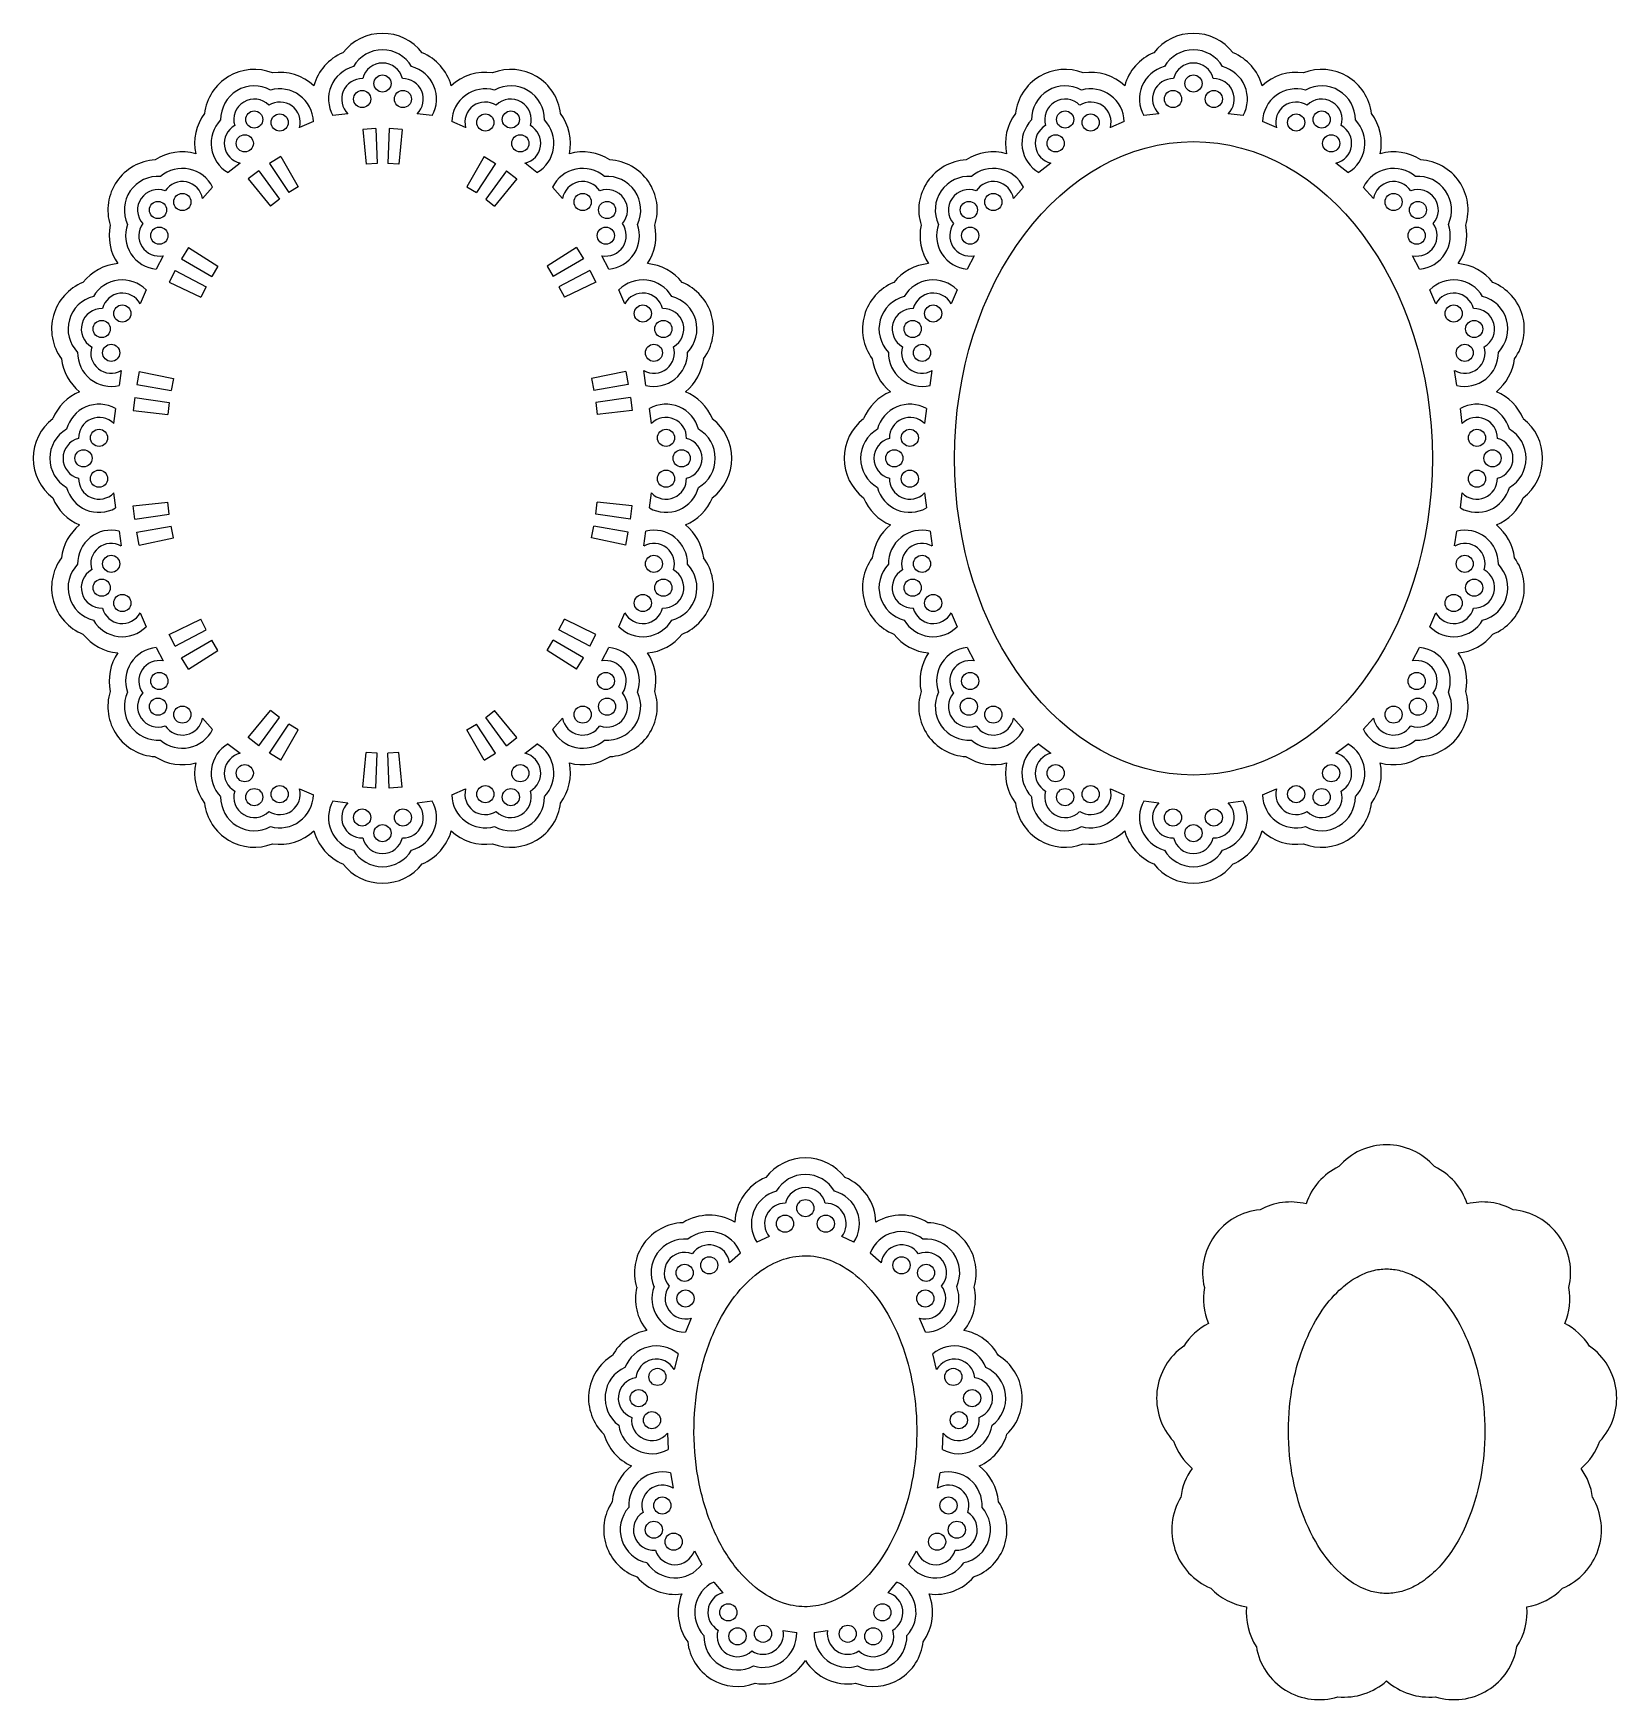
# Model space of a CAD drawing. Extents: x -349 to 137, y -391 to -136.
# Drawn here: x -349 to -108.9, y -391.1 to -138.5 of the extents above; entities that cross this region are included whole.
import ezdxf

# ---------------------------------------------------------------- set-up
doc = ezdxf.new("R2010")
doc.units = 0
doc.layers.get('0').update_dxf_attribs({"linetype": 'CONTINUOUS'})

msp = doc.modelspace()

# ---------------------------------------------------------------- linework, layer by layer
for p, q in [((-301.26, -150.64), (-303.54, -150.93)), ((-288.48, -150.93), (-290.76, -150.64)), ((-178.31, -150.64), (-180.59, -150.93)), ((-165.52, -150.93), (-167.8, -150.64)), ((-306.5, -151.84), (-308.6, -152.76)), ((-297.01, -152.89), (-299.01, -153.03)), ((-299.01, -153.03), (-298.47, -158.3)), ((-297.01, -152.89), (-296.83, -158.19)), ((-295.01, -152.89), (-295.19, -158.19)), ((-293.01, -153.03), (-295.01, -152.89)), ((-293.01, -153.03), (-293.55, -158.3)), ((-283.42, -152.76), (-285.52, -151.84)), ((-183.54, -151.84), (-185.65, -152.76)), ((-160.46, -152.76), (-162.57, -151.84)), ((-317.61, -158.16), (-319.42, -159.57)), ((-311.43, -157.11), (-313.14, -158.17)), ((-313.14, -158.17), (-310.24, -162.6)), ((-311.43, -157.11), (-308.79, -161.71)), ((-296.83, -158.19), (-298.47, -158.3)), ((-293.55, -158.3), (-295.19, -158.19)), ((-280.58, -157.11), (-283.23, -161.71)), ((-278.87, -158.17), (-281.77, -162.6)), ((-280.58, -157.11), (-278.87, -158.17)), ((-272.59, -159.57), (-274.4, -158.16)), ((-194.66, -158.16), (-196.47, -159.57)), ((-149.64, -159.57), (-151.45, -158.16)), ((-314.79, -159.31), (-316.37, -160.54)), ((-316.37, -160.54), (-313.01, -164.64)), ((-314.79, -159.31), (-311.65, -163.58)), ((-277.23, -159.31), (-280.37, -163.58)), ((-275.64, -160.54), (-279.01, -164.64)), ((-277.23, -159.31), (-275.64, -160.54)), ((-321.77, -161.8), (-323.3, -163.51)), ((-311.65, -163.58), (-313.01, -164.64)), ((-308.79, -161.71), (-310.24, -162.6)), ((-283.23, -161.71), (-281.77, -162.6)), ((-280.37, -163.58), (-279.01, -164.64)), ((-268.71, -163.51), (-270.24, -161.8)), ((-198.82, -161.8), (-200.35, -163.51)), ((-145.76, -163.51), (-147.29, -161.8)), ((-325.44, -170.93), (-326.47, -172.65)), ((-325.44, -170.93), (-320.96, -173.77)), ((-266.58, -170.93), (-271.05, -173.77)), ((-266.58, -170.93), (-265.54, -172.65)), ((-329.26, -172.17), (-330.31, -174.21)), ((-326.47, -172.65), (-321.89, -175.3)), ((-320.96, -173.77), (-321.89, -175.3)), ((-271.05, -173.77), (-270.13, -175.3)), ((-265.54, -172.65), (-270.13, -175.3)), ((-261.7, -174.21), (-262.76, -172.17)), ((-206.3, -172.17), (-207.36, -174.21)), ((-138.75, -174.21), (-139.81, -172.17)), ((-327.44, -174.39), (-328.35, -176.18)), ((-328.35, -176.18), (-323.57, -178.48)), ((-327.44, -174.39), (-322.76, -176.87)), ((-264.57, -174.39), (-269.26, -176.87)), ((-263.67, -176.18), (-268.44, -178.48)), ((-264.57, -174.39), (-263.67, -176.18)), ((-331.85, -177.35), (-332.75, -179.47)), ((-322.76, -176.87), (-323.57, -178.48)), ((-269.26, -176.87), (-268.44, -178.48)), ((-259.27, -179.47), (-260.16, -177.35)), ((-208.9, -177.35), (-209.79, -179.47)), ((-136.32, -179.47), (-137.21, -177.35)), ((-335.63, -189.59), (-335.95, -191.85)), ((-332.9, -189.74), (-333.27, -191.7)), ((-333.27, -191.7), (-328.05, -192.61)), ((-332.9, -189.74), (-327.71, -190.81)), ((-327.71, -190.81), (-328.05, -192.61)), ((-259.12, -189.74), (-264.31, -190.81)), ((-264.31, -190.81), (-263.96, -192.61)), ((-258.74, -191.7), (-263.96, -192.61)), ((-259.12, -189.74), (-258.74, -191.7)), ((-256.07, -191.85), (-256.39, -189.59)), ((-212.99, -191.85), (-212.67, -189.59)), ((-133.12, -191.85), (-133.44, -189.59)), ((-333.59, -193.68), (-333.84, -195.66)), ((-333.59, -193.68), (-328.34, -194.43)), ((-328.34, -194.43), (-328.57, -196.25)), ((-258.43, -193.68), (-263.67, -194.43)), ((-263.67, -194.43), (-263.44, -196.25)), ((-258.43, -193.68), (-258.18, -195.66)), ((-336.49, -195.35), (-336.78, -197.63)), ((-333.84, -195.66), (-328.57, -196.25)), ((-258.18, -195.66), (-263.44, -196.25)), ((-255.24, -197.63), (-255.53, -195.35)), ((-213.54, -195.35), (-213.82, -197.63)), ((-132.29, -197.63), (-132.57, -195.35)), ((-336.78, -208.14), (-336.49, -210.42)), ((-333.84, -210.11), (-328.57, -209.53)), ((-328.34, -211.35), (-328.57, -209.53)), ((-263.67, -211.35), (-263.44, -209.53)), ((-258.18, -210.11), (-263.44, -209.53)), ((-255.53, -210.42), (-255.24, -208.14)), ((-213.82, -208.14), (-213.54, -210.42)), ((-132.57, -210.42), (-132.29, -208.14)), ((-333.59, -212.1), (-333.84, -210.11)), ((-333.59, -212.1), (-328.34, -211.35)), ((-258.43, -212.1), (-263.67, -211.35)), ((-258.43, -212.1), (-258.18, -210.11)), ((-335.95, -213.92), (-335.63, -216.18)), ((-333.27, -214.07), (-328.05, -213.16)), ((-332.9, -216.04), (-333.27, -214.07)), ((-327.71, -214.96), (-328.05, -213.16)), ((-264.31, -214.96), (-263.96, -213.16)), ((-258.74, -214.07), (-263.96, -213.16)), ((-259.12, -216.04), (-258.74, -214.07)), ((-256.39, -216.18), (-256.07, -213.92)), ((-212.99, -213.92), (-212.67, -216.18)), ((-133.44, -216.18), (-133.12, -213.92)), ((-332.9, -216.04), (-327.71, -214.96)), ((-259.12, -216.04), (-264.31, -214.96)), ((-332.75, -226.3), (-331.85, -228.42)), ((-328.35, -229.59), (-323.57, -227.29)), ((-322.76, -228.9), (-323.57, -227.29)), ((-269.26, -228.9), (-268.44, -227.29)), ((-263.67, -229.59), (-268.44, -227.29)), ((-260.16, -228.42), (-259.27, -226.3)), ((-209.79, -226.3), (-208.9, -228.42)), ((-137.21, -228.42), (-136.32, -226.3)), ((-327.44, -231.38), (-328.35, -229.59)), ((-327.44, -231.38), (-322.76, -228.9)), ((-264.57, -231.38), (-269.26, -228.9)), ((-264.57, -231.38), (-263.67, -229.59)), ((-330.31, -231.57), (-329.26, -233.61)), ((-326.47, -233.13), (-321.89, -230.47)), ((-325.44, -234.84), (-320.96, -232)), ((-320.96, -232), (-321.89, -230.47)), ((-271.05, -232), (-270.13, -230.47)), ((-266.58, -234.84), (-271.05, -232)), ((-265.54, -233.13), (-270.13, -230.47)), ((-262.76, -233.61), (-261.7, -231.57)), ((-207.36, -231.57), (-206.3, -233.61)), ((-139.81, -233.61), (-138.75, -231.57)), ((-325.44, -234.84), (-326.47, -233.13)), ((-266.58, -234.84), (-265.54, -233.13)), ((-323.3, -242.26), (-321.77, -243.98)), ((-316.37, -245.23), (-313.01, -241.14)), ((-314.79, -246.46), (-311.65, -242.19)), ((-311.65, -242.19), (-313.01, -241.14)), ((-280.37, -242.19), (-279.01, -241.14)), ((-277.23, -246.46), (-280.37, -242.19)), ((-275.64, -245.23), (-279.01, -241.14)), ((-270.24, -243.98), (-268.71, -242.26)), ((-200.35, -242.26), (-198.82, -243.98)), ((-147.29, -243.98), (-145.76, -242.26)), ((-313.14, -247.61), (-310.24, -243.17)), ((-311.43, -248.66), (-308.79, -244.07)), ((-308.79, -244.07), (-310.24, -243.17)), ((-283.23, -244.07), (-281.77, -243.17)), ((-280.58, -248.66), (-283.23, -244.07)), ((-278.87, -247.61), (-281.77, -243.17)), ((-319.42, -246.2), (-317.61, -247.61)), ((-314.79, -246.46), (-316.37, -245.23)), ((-299.01, -252.74), (-298.47, -247.47)), ((-296.83, -247.58), (-298.47, -247.47)), ((-293.55, -247.47), (-295.19, -247.58)), ((-293.01, -252.74), (-293.55, -247.47)), ((-277.23, -246.46), (-275.64, -245.23)), ((-274.4, -247.61), (-272.59, -246.2)), ((-196.47, -246.2), (-194.66, -247.61)), ((-151.45, -247.61), (-149.64, -246.2)), ((-311.43, -248.66), (-313.14, -247.61)), ((-297.01, -252.88), (-296.83, -247.58)), ((-295.01, -252.88), (-295.19, -247.58)), ((-280.58, -248.66), (-278.87, -247.61)), ((-308.6, -253.01), (-306.5, -253.93)), ((-303.54, -254.84), (-301.26, -255.13)), ((-297.01, -252.88), (-299.01, -252.74)), ((-293.01, -252.74), (-295.01, -252.88)), ((-290.76, -255.13), (-288.48, -254.84)), ((-285.52, -253.93), (-283.42, -253.01)), ((-185.65, -253.01), (-183.54, -253.93)), ((-180.59, -254.84), (-178.31, -255.13)), ((-167.8, -255.13), (-165.52, -254.84)), ((-162.57, -253.93), (-160.46, -253.01)), ((-237.4, -320.86), (-239.24, -321.73)), ((-224.55, -321.73), (-226.39, -320.86)), ((-241.72, -323.38), (-243.4, -324.84)), ((-220.38, -324.84), (-222.06, -323.38)), ((-249.2, -333.23), (-250.09, -335.36)), ((-213.69, -335.36), (-214.59, -333.23)), ((-251.19, -338.67), (-251.79, -341.04)), ((-212, -341.04), (-212.59, -338.67)), ((-252.78, -350.7), (-252.7, -353.17)), ((-211.09, -353.17), (-211, -350.7)), ((-252.33, -356.7), (-251.93, -359.03)), ((-211.85, -359.03), (-211.45, -356.7)), ((-248.72, -368.52), (-247.58, -370.59)), ((-216.2, -370.59), (-215.06, -368.52)), ((-245.78, -373.25), (-244.42, -374.87)), ((-219.36, -374.87), (-218.01, -373.25)), ((-235.25, -380.59), (-233.21, -380.92)), ((-230.57, -380.92), (-228.53, -380.59))]:
    msp.add_line(p, q)
for centre in [(-296.01, -146.06), (-173.05, -146.06), (-299.1, -148.42), (-292.92, -148.42), (-176.15, -148.42), (-169.96, -148.42), (-315.46, -151.53), (-311.6, -151.97), (-280.42, -151.97), (-276.55, -151.53), (-192.51, -151.53), (-188.64, -151.97), (-157.47, -151.97), (-153.6, -151.53), (-316.9, -155.14), (-275.12, -155.14), (-193.95, -155.14), (-152.16, -155.14), (-330.06, -165.24), (-326.36, -164.03), (-265.66, -164.03), (-261.96, -165.24), (-207.1, -165.24), (-203.4, -164.03), (-142.7, -164.03), (-139.01, -165.24), (-329.86, -169.13), (-262.15, -169.13), (-206.91, -169.13), (-139.2, -169.13), (-335.47, -180.94), (-256.54, -180.94), (-212.52, -180.94), (-133.59, -180.94), (-338.59, -183.28), (-253.43, -183.28), (-215.63, -183.28), (-130.48, -183.28), (-337.15, -186.89), (-254.86, -186.89), (-214.2, -186.89), (-131.91, -186.89), (-339, -199.79), (-253.02, -199.79), (-216.05, -199.79), (-130.06, -199.79), (-341.36, -202.89), (-250.66, -202.89), (-218.41, -202.89), (-127.7, -202.89), (-339, -205.98), (-253.02, -205.98), (-216.05, -205.98), (-130.06, -205.98), (-337.15, -218.88), (-254.86, -218.88), (-214.2, -218.88), (-131.91, -218.88), (-338.59, -222.5), (-253.43, -222.5), (-215.63, -222.5), (-130.48, -222.5), (-335.47, -224.83), (-256.54, -224.83), (-212.52, -224.83), (-133.59, -224.83), (-329.86, -236.65), (-262.15, -236.65), (-206.91, -236.65), (-139.2, -236.65), (-330.06, -240.53), (-261.96, -240.53), (-207.1, -240.53), (-139.01, -240.53), (-326.36, -241.74), (-265.66, -241.74), (-203.4, -241.74), (-142.7, -241.74), (-316.9, -250.63), (-275.12, -250.63), (-193.95, -250.63), (-152.16, -250.63), (-311.6, -253.81), (-280.42, -253.81), (-188.64, -253.81), (-157.47, -253.81), (-315.46, -254.25), (-276.55, -254.25), (-192.51, -254.25), (-153.6, -254.25), (-299.1, -257.35), (-292.92, -257.35), (-176.15, -257.35), (-169.96, -257.35), (-296.01, -259.71), (-173.05, -259.71), (-231.89, -316.56), (-234.98, -318.92), (-228.8, -318.92), (-250.2, -326.37), (-246.47, -325.23), (-217.31, -325.23), (-213.59, -326.37), (-250.07, -330.26), (-213.71, -330.26), (-254.33, -342.15), (-209.46, -342.15), (-257.17, -345.37), (-206.61, -345.37), (-255.16, -348.7), (-208.63, -348.7), (-253.59, -361.65), (-210.19, -361.65), (-254.87, -365.32), (-251.87, -367.13), (-211.92, -367.13), (-208.92, -365.32), (-243.58, -377.85), (-220.21, -377.85), (-242.18, -381.48), (-238.31, -381.09), (-225.47, -381.09), (-221.6, -381.48)]:
    msp.add_circle(centre, 1.3)
for centre, radius, start, end in [((-296.01, -146.06), 7.6, 37.7813, 142.2187), ((-173.05, -146.06), 7.6, 37.7813, 142.2187), ((-299.1, -148.42), 7.6, 112.5536, 164.5415), ((-296.01, -146.06), 5.1, 30.1883, 149.8117), ((-292.92, -148.42), 7.6, 15.4585, 67.4464), ((-176.15, -148.42), 7.6, 112.5536, 164.5415), ((-173.05, -146.06), 5.1, 30.1883, 149.8117), ((-169.96, -148.42), 7.6, 15.4585, 67.4464), ((-315.46, -151.53), 7.6, 68.6847, 173.1221), ((-299.1, -148.42), 5.1, 104.9605, 209.4638), ((-296.01, -146.06), 3.1, 13.7405, 166.2595), ((-292.92, -148.42), 5.1, 330.5362, 75.0395), ((-276.55, -151.53), 7.6, 6.8779, 111.3153), ((-192.51, -151.53), 7.6, 68.6847, 173.1221), ((-176.15, -148.42), 5.1, 104.9605, 209.4638), ((-173.05, -146.06), 3.1, 13.7405, 166.2595), ((-169.96, -148.42), 5.1, 330.5362, 75.0395), ((-153.6, -151.53), 7.6, 6.8779, 111.3153), ((-315.46, -151.53), 5.1, 61.0917, 180.7151), ((-311.6, -151.97), 7.6, 47.1273, 98.3498), ((-299.1, -148.42), 3.1, 88.5127, 225.8282), ((-292.92, -148.42), 3.1, 314.1718, 91.4873), ((-280.42, -151.97), 7.6, 81.6502, 132.8727), ((-276.55, -151.53), 5.1, 359.2849, 118.9083), ((-192.51, -151.53), 5.1, 61.0917, 180.7151), ((-188.64, -151.97), 7.6, 47.1273, 98.3498), ((-176.15, -148.42), 3.1, 88.5127, 225.8282), ((-169.96, -148.42), 3.1, 314.1718, 91.4873), ((-157.47, -151.97), 7.6, 81.6502, 132.8727), ((-153.6, -151.53), 5.1, 359.2849, 118.9083), ((-315.46, -151.53), 3.1, 44.6439, 197.1629), ((-311.6, -151.97), 3.1, 345.0751, 122.3906), ((-311.6, -151.97), 5.1, 1.4396, 105.9428), ((-280.42, -151.97), 5.1, 74.0572, 178.5604), ((-280.42, -151.97), 3.1, 57.6094, 194.9249), ((-276.55, -151.53), 3.1, 342.8371, 135.3561), ((-192.51, -151.53), 3.1, 44.6439, 197.1629), ((-188.64, -151.97), 3.1, 345.0751, 122.3906), ((-188.64, -151.97), 5.1, 1.4396, 105.9428), ((-157.47, -151.97), 5.1, 74.0572, 178.5604), ((-157.47, -151.97), 3.1, 57.6094, 194.9249), ((-153.6, -151.53), 3.1, 342.8371, 135.3561), ((-316.9, -155.14), 7.6, 143.4569, 191.8738), ((-275.12, -155.14), 7.6, 348.1262, 36.5431), ((-193.95, -155.14), 7.6, 143.4569, 191.8738), ((-152.16, -155.14), 7.6, 348.1262, 36.5431), ((-316.9, -155.14), 5.1, 135.8639, 240.3672), ((-316.9, -155.14), 3.1, 119.4161, 256.7316), ((-275.12, -155.14), 3.1, 283.2684, 60.5839), ((-275.12, -155.14), 5.1, 299.6328, 44.1361), ((-193.95, -155.14), 5.1, 135.8639, 240.3672), ((-193.95, -155.14), 3.1, 119.4161, 256.7316), ((-152.16, -155.14), 3.1, 283.2684, 60.5839), ((-152.16, -155.14), 5.1, 299.6328, 44.1361), ((-326.36, -164.03), 7.6, 74.5917, 122.9146), ((-265.66, -164.03), 7.6, 57.0854, 105.4083), ((-203.4, -164.03), 7.6, 74.5917, 122.9146), ((-142.7, -164.03), 7.6, 57.0854, 105.4083), ((-330.06, -165.24), 7.6, 93.2495, 197.6869), ((-326.36, -164.03), 5.1, 26.0044, 130.5076), ((-265.66, -164.03), 5.1, 49.4924, 153.9956), ((-261.96, -165.24), 7.6, 342.3131, 86.7505), ((-207.1, -165.24), 7.6, 93.2495, 197.6869), ((-203.4, -164.03), 5.1, 26.0044, 130.5076), ((-142.7, -164.03), 5.1, 49.4924, 153.9956), ((-139.01, -165.24), 7.6, 342.3131, 86.7505), ((-330.06, -165.24), 5.1, 85.6565, 205.2799), ((-326.36, -164.03), 3.1, 9.6399, 146.9554), ((-265.66, -164.03), 3.1, 33.0446, 170.3601), ((-261.96, -165.24), 5.1, 334.7201, 94.3435), ((-207.1, -165.24), 5.1, 85.6565, 205.2799), ((-203.4, -164.03), 3.1, 9.6399, 146.9554), ((-142.7, -164.03), 3.1, 33.0446, 170.3601), ((-139.01, -165.24), 5.1, 334.7201, 94.3435), ((-330.06, -165.24), 3.1, 69.2087, 221.7277), ((-261.96, -165.24), 3.1, 318.2723, 110.7913), ((-207.1, -165.24), 3.1, 69.2087, 221.7277), ((-139.01, -165.24), 3.1, 318.2723, 110.7913), ((-329.86, -169.13), 7.6, 168.0218, 213.9838), ((-329.86, -169.13), 5.1, 160.4287, 264.932), ((-329.86, -169.13), 3.1, 143.9809, 281.2964), ((-262.15, -169.13), 3.1, 258.7036, 36.0191), ((-262.15, -169.13), 5.1, 275.068, 19.5713), ((-262.15, -169.13), 7.6, 326.0162, 11.9782), ((-206.91, -169.13), 7.6, 168.0218, 213.9838), ((-206.91, -169.13), 5.1, 160.4287, 264.932), ((-206.91, -169.13), 3.1, 143.9809, 281.2964), ((-139.2, -169.13), 3.1, 258.7036, 36.0191), ((-139.2, -169.13), 5.1, 275.068, 19.5713), ((-139.2, -169.13), 7.6, 326.0162, 11.9782), ((-335.47, -180.94), 7.6, 95.2264, 141.6747), ((-256.54, -180.94), 7.6, 38.3253, 84.7736), ((-212.52, -180.94), 7.6, 95.2264, 141.6747), ((-133.59, -180.94), 7.6, 38.3253, 84.7736), ((-338.59, -183.28), 7.6, 112.0095, 216.447), ((-335.47, -180.94), 5.1, 44.7644, 149.2677), ((-256.54, -180.94), 5.1, 30.7323, 135.2356), ((-253.43, -183.28), 7.6, 323.553, 67.9905), ((-215.63, -183.28), 7.6, 112.0095, 216.447), ((-212.52, -180.94), 5.1, 44.7644, 149.2677), ((-133.59, -180.94), 5.1, 30.7323, 135.2356), ((-130.48, -183.28), 7.6, 323.553, 67.9905), ((-338.59, -183.28), 5.1, 104.4165, 224.04), ((-335.47, -180.94), 3.1, 28.4, 165.7155), ((-256.54, -180.94), 3.1, 14.2845, 151.6), ((-253.43, -183.28), 5.1, 315.96, 75.5835), ((-215.63, -183.28), 5.1, 104.4165, 224.04), ((-212.52, -180.94), 3.1, 28.4, 165.7155), ((-133.59, -180.94), 3.1, 14.2845, 151.6), ((-130.48, -183.28), 5.1, 315.96, 75.5835), ((-338.59, -183.28), 3.1, 87.9687, 240.4878), ((-253.43, -183.28), 3.1, 299.5122, 92.0313), ((-215.63, -183.28), 3.1, 87.9687, 240.4878), ((-130.48, -183.28), 3.1, 299.5122, 92.0313), ((-337.15, -186.89), 5.1, 179.1888, 283.6921), ((-337.15, -186.89), 3.1, 162.741, 299.5214), ((-254.86, -186.89), 3.1, 240.4786, 17.259), ((-254.86, -186.89), 5.1, 256.3079, 0.8112), ((-214.2, -186.89), 5.1, 179.1888, 283.6921), ((-214.2, -186.89), 3.1, 162.741, 299.5214), ((-131.91, -186.89), 3.1, 240.4786, 17.259), ((-131.91, -186.89), 5.1, 256.3079, 0.8112), ((-337.15, -186.89), 7.6, 186.7818, 230.8871), ((-254.86, -186.89), 7.6, 309.1129, 353.2182), ((-214.2, -186.89), 7.6, 186.7818, 230.8871), ((-131.91, -186.89), 7.6, 309.1129, 353.2182), ((-339, -199.79), 7.6, 112.834, 157.4464), ((-253.02, -199.79), 7.6, 22.5536, 67.166), ((-216.05, -199.79), 7.6, 112.834, 157.4464), ((-130.06, -199.79), 7.6, 22.5536, 67.166), ((-341.36, -202.89), 7.6, 127.7813, 232.2187), ((-339, -199.79), 5.1, 60.5362, 165.0395), ((-339, -199.79), 3.1, 44.1718, 181.4873), ((-253.02, -199.79), 5.1, 14.9605, 119.4638), ((-253.02, -199.79), 3.1, 358.5127, 135.8282), ((-250.66, -202.89), 7.6, 307.7813, 52.2187), ((-218.41, -202.89), 7.6, 127.7813, 232.2187), ((-216.05, -199.79), 5.1, 60.5362, 165.0395), ((-216.05, -199.79), 3.1, 44.1718, 181.4873), ((-130.06, -199.79), 5.1, 14.9605, 119.4638), ((-130.06, -199.79), 3.1, 358.5127, 135.8282), ((-127.7, -202.89), 7.6, 307.7813, 52.2187), ((-341.36, -202.89), 5.1, 120.1883, 239.8117), ((-250.66, -202.89), 5.1, 300.1883, 59.8117), ((-218.41, -202.89), 5.1, 120.1883, 239.8117), ((-127.7, -202.89), 5.1, 300.1883, 59.8117), ((-341.36, -202.89), 3.1, 103.7405, 256.2595), ((-250.66, -202.89), 3.1, 283.7405, 76.2595), ((-218.41, -202.89), 3.1, 103.7405, 256.2595), ((-127.7, -202.89), 3.1, 283.7405, 76.2595), ((-339, -205.98), 3.1, 178.5128, 315.8283), ((-253.02, -205.98), 3.1, 224.1717, 1.4872), ((-216.05, -205.98), 3.1, 178.5128, 315.8283), ((-130.06, -205.98), 3.1, 224.1717, 1.4872), ((-339, -205.98), 7.6, 202.5536, 247.166), ((-339, -205.98), 5.1, 194.9606, 299.4638), ((-253.02, -205.98), 5.1, 240.5362, 345.0394), ((-253.02, -205.98), 7.6, 292.834, 337.4464), ((-216.05, -205.98), 7.6, 202.5536, 247.166), ((-216.05, -205.98), 5.1, 194.9606, 299.4638), ((-130.06, -205.98), 5.1, 240.5362, 345.0394), ((-130.06, -205.98), 7.6, 292.834, 337.4464), ((-337.15, -218.88), 7.6, 129.1129, 173.2182), ((-337.15, -218.88), 5.1, 76.3079, 180.8112), ((-254.86, -218.88), 5.1, 359.1888, 103.6921), ((-254.86, -218.88), 7.6, 6.7818, 50.8871), ((-214.2, -218.88), 7.6, 129.1129, 173.2182), ((-214.2, -218.88), 5.1, 76.3079, 180.8112), ((-131.91, -218.88), 5.1, 359.1888, 103.6921), ((-131.91, -218.88), 7.6, 6.7818, 50.8871), ((-337.15, -218.88), 3.1, 60.4786, 197.259), ((-254.86, -218.88), 3.1, 342.741, 119.5214), ((-214.2, -218.88), 3.1, 60.4786, 197.259), ((-131.91, -218.88), 3.1, 342.741, 119.5214), ((-338.59, -222.5), 7.6, 143.553, 247.9905), ((-338.59, -222.5), 5.1, 135.96, 255.5835), ((-253.43, -222.5), 5.1, 284.4165, 44.04), ((-253.43, -222.5), 7.6, 292.0095, 36.447), ((-215.63, -222.5), 7.6, 143.553, 247.9905), ((-215.63, -222.5), 5.1, 135.96, 255.5835), ((-130.48, -222.5), 5.1, 284.4165, 44.04), ((-130.48, -222.5), 7.6, 292.0095, 36.447), ((-338.59, -222.5), 3.1, 119.5122, 272.0313), ((-253.43, -222.5), 3.1, 267.9687, 60.4878), ((-215.63, -222.5), 3.1, 119.5122, 272.0313), ((-130.48, -222.5), 3.1, 267.9687, 60.4878), ((-335.47, -224.83), 3.1, 194.2845, 331.6), ((-256.54, -224.83), 3.1, 208.4, 345.7155), ((-212.52, -224.83), 3.1, 194.2845, 331.6), ((-133.59, -224.83), 3.1, 208.4, 345.7155), ((-335.47, -224.83), 7.6, 218.3253, 264.7736), ((-335.47, -224.83), 5.1, 210.7323, 315.2356), ((-256.54, -224.83), 5.1, 224.7644, 329.2677), ((-256.54, -224.83), 7.6, 275.2264, 321.6747), ((-212.52, -224.83), 7.6, 218.3253, 264.7736), ((-212.52, -224.83), 5.1, 210.7323, 315.2356), ((-133.59, -224.83), 5.1, 224.7644, 329.2677), ((-133.59, -224.83), 7.6, 275.2264, 321.6747), ((-329.86, -236.65), 7.6, 146.0162, 191.9782), ((-329.86, -236.65), 5.1, 95.068, 199.5713), ((-262.15, -236.65), 5.1, 340.4287, 84.932), ((-262.15, -236.65), 7.6, 348.0218, 33.9838), ((-206.91, -236.65), 7.6, 146.0162, 191.9782), ((-206.91, -236.65), 5.1, 95.068, 199.5713), ((-139.2, -236.65), 5.1, 340.4287, 84.932), ((-139.2, -236.65), 7.6, 348.0218, 33.9838), ((-329.86, -236.65), 3.1, 78.7036, 216.0191), ((-262.15, -236.65), 3.1, 323.9809, 101.2964), ((-206.91, -236.65), 3.1, 78.7036, 216.0191), ((-139.2, -236.65), 3.1, 323.9809, 101.2964), ((-330.06, -240.53), 7.6, 162.3131, 266.7505), ((-330.06, -240.53), 5.1, 154.7201, 274.3435), ((-330.06, -240.53), 3.1, 138.2723, 290.7913), ((-261.96, -240.53), 3.1, 249.2087, 41.7277), ((-261.96, -240.53), 5.1, 265.6565, 25.2799), ((-261.96, -240.53), 7.6, 273.2495, 17.6869), ((-207.1, -240.53), 7.6, 162.3131, 266.7505), ((-207.1, -240.53), 5.1, 154.7201, 274.3435), ((-207.1, -240.53), 3.1, 138.2723, 290.7913), ((-139.01, -240.53), 3.1, 249.2087, 41.7277), ((-139.01, -240.53), 5.1, 265.6565, 25.2799), ((-139.01, -240.53), 7.6, 273.2495, 17.6869), ((-326.36, -241.74), 3.1, 213.0446, 350.3601), ((-265.66, -241.74), 3.1, 189.6399, 326.9554), ((-203.4, -241.74), 3.1, 213.0446, 350.3601), ((-142.7, -241.74), 3.1, 189.6399, 326.9554), ((-326.36, -241.74), 5.1, 229.4924, 333.9956), ((-265.66, -241.74), 5.1, 206.0044, 310.5076), ((-203.4, -241.74), 5.1, 229.4924, 333.9956), ((-142.7, -241.74), 5.1, 206.0044, 310.5076), ((-316.9, -250.63), 5.1, 119.6328, 224.1361), ((-275.12, -250.63), 5.1, 315.8639, 60.3672), ((-193.95, -250.63), 5.1, 119.6328, 224.1361), ((-152.16, -250.63), 5.1, 315.8639, 60.3672), ((-326.36, -241.74), 7.6, 237.0854, 285.4083), ((-316.9, -250.63), 7.6, 168.1262, 216.5431), ((-316.9, -250.63), 3.1, 103.2684, 240.5839), ((-275.12, -250.63), 3.1, 299.4161, 76.7316), ((-275.12, -250.63), 7.6, 323.4569, 11.8738), ((-265.66, -241.74), 7.6, 254.5917, 302.9146), ((-203.4, -241.74), 7.6, 237.0854, 285.4083), ((-193.95, -250.63), 7.6, 168.1262, 216.5431), ((-193.95, -250.63), 3.1, 103.2684, 240.5839), ((-152.16, -250.63), 3.1, 299.4161, 76.7316), ((-152.16, -250.63), 7.6, 323.4569, 11.8738), ((-142.7, -241.74), 7.6, 254.5917, 302.9146), ((-315.46, -254.25), 5.1, 179.2849, 298.9083), ((-315.46, -254.25), 3.1, 162.8371, 315.3561), ((-311.6, -253.81), 3.1, 237.6094, 14.9249), ((-311.6, -253.81), 5.1, 254.0572, 358.5604), ((-299.1, -257.35), 5.1, 150.5362, 255.0395), ((-299.1, -257.35), 3.1, 134.1718, 271.4873), ((-292.92, -257.35), 3.1, 268.5127, 45.8282), ((-292.92, -257.35), 5.1, 284.9605, 29.4638), ((-280.42, -253.81), 5.1, 181.4396, 285.9428), ((-280.42, -253.81), 3.1, 165.0751, 302.3906), ((-276.55, -254.25), 5.1, 241.0917, 0.7151), ((-276.55, -254.25), 3.1, 224.6439, 17.1629), ((-192.51, -254.25), 5.1, 179.2849, 298.9083), ((-192.51, -254.25), 3.1, 162.8371, 315.3561), ((-188.64, -253.81), 3.1, 237.6094, 14.9249), ((-188.64, -253.81), 5.1, 254.0572, 358.5604), ((-176.15, -257.35), 5.1, 150.5362, 255.0395), ((-176.15, -257.35), 3.1, 134.1718, 271.4873), ((-169.96, -257.35), 3.1, 268.5127, 45.8282), ((-169.96, -257.35), 5.1, 284.9605, 29.4638), ((-157.47, -253.81), 5.1, 181.4396, 285.9428), ((-157.47, -253.81), 3.1, 165.0751, 302.3906), ((-153.6, -254.25), 5.1, 241.0917, 0.7151), ((-153.6, -254.25), 3.1, 224.6439, 17.1629), ((-315.46, -254.25), 7.6, 186.8779, 291.3153), ((-276.55, -254.25), 7.6, 248.6847, 353.1221), ((-192.51, -254.25), 7.6, 186.8779, 291.3153), ((-153.6, -254.25), 7.6, 248.6847, 353.1221), ((-311.6, -253.81), 7.6, 261.6502, 312.8727), ((-299.1, -257.35), 7.6, 195.4585, 247.4464), ((-292.92, -257.35), 7.6, 292.5536, 344.5415), ((-280.42, -253.81), 7.6, 227.1273, 278.3498), ((-188.64, -253.81), 7.6, 261.6502, 312.8727), ((-176.15, -257.35), 7.6, 195.4585, 247.4464), ((-169.96, -257.35), 7.6, 292.5536, 344.5415), ((-157.47, -253.81), 7.6, 227.1273, 278.3498), ((-296.01, -259.71), 5.1, 210.1883, 329.8117), ((-296.01, -259.71), 3.1, 193.7405, 346.2595), ((-173.05, -259.71), 5.1, 210.1883, 329.8117), ((-173.05, -259.71), 3.1, 193.7405, 346.2595), ((-296.01, -259.71), 7.6, 217.7813, 322.2187), ((-173.05, -259.71), 7.6, 217.7813, 322.2187), ((-143.76, -316.56), 9.6, 40.9211, 139.0789), ((-231.89, -316.56), 7.6, 37.7813, 142.2187), ((-146.85, -318.92), 9.6, 115.6934, 161.8601), ((-140.66, -318.92), 9.6, 18.1404, 64.3066), ((-234.98, -318.92), 7.6, 112.5536, 178.4006), ((-231.89, -316.56), 5.1, 30.1883, 149.8117), ((-228.8, -318.92), 7.6, 1.6, 67.4464), ((-234.98, -318.92), 5.1, 104.9605, 213.5046), ((-231.89, -316.56), 3.1, 13.7405, 166.2595), ((-228.8, -318.92), 5.1, 326.4929, 75.0395), ((-158.34, -325.23), 9.6, 75.7182, 118.7081), ((-129.17, -325.23), 9.6, 61.2919, 104.2818), ((-246.47, -325.23), 7.6, 59.1777, 121.848), ((-234.98, -318.92), 3.1, 88.5127, 218.8306), ((-228.8, -318.92), 3.1, 321.1657, 91.4873), ((-217.31, -325.23), 7.6, 58.1524, 120.8226), ((-162.06, -326.37), 9.6, 95.3227, 193.4804), ((-125.45, -326.37), 9.6, 346.5196, 84.6773), ((-250.2, -326.37), 7.6, 92.1828, 196.6202), ((-246.47, -325.23), 5.1, 21.3031, 129.441), ((-217.31, -325.23), 5.1, 50.5594, 158.6972), ((-213.59, -326.37), 7.6, 343.3801, 87.8175), ((-250.2, -326.37), 5.1, 84.5898, 204.2132), ((-250.2, -326.37), 3.1, 68.142, 220.661), ((-246.47, -325.23), 3.1, 7.2602, 145.8888), ((-217.31, -325.23), 3.1, 34.1116, 172.7402), ((-213.59, -326.37), 3.1, 319.3393, 111.8583), ((-213.59, -326.37), 5.1, 335.7871, 95.4105), ((-250.07, -330.26), 3.1, 142.9143, 286.4489), ((-213.71, -330.26), 3.1, 253.5515, 37.0861), ((-250.07, -330.26), 7.6, 166.9551, 219.4936), ((-250.07, -330.26), 5.1, 159.3621, 269.7744), ((-213.71, -330.26), 5.1, 270.2259, 20.6383), ((-213.71, -330.26), 7.6, 320.5068, 13.0453), ((-161.94, -330.26), 9.6, 170.0949, 203.1121), ((-125.57, -330.26), 9.6, 336.8879, 9.9051), ((-254.49, -342.56), 7.6, 100.9778, 151.2649), ((-209.29, -342.56), 7.6, 28.7355, 79.0225), ((-166.36, -342.56), 9.6, 117.3593, 148.125), ((-121.16, -342.56), 9.6, 31.875, 62.6407), ((-254.49, -342.56), 5.1, 49.6915, 158.8579), ((-209.29, -342.56), 5.1, 21.1425, 130.3088), ((-169.04, -345.37), 9.6, 124.7396, 222.8973), ((-118.47, -345.37), 9.6, 317.1027, 55.2604), ((-257.17, -345.37), 7.6, 121.5997, 226.0371), ((-257.17, -345.37), 5.1, 114.0067, 233.6302), ((-254.49, -342.56), 3.1, 29.2664, 175.3057), ((-209.29, -342.56), 3.1, 4.6947, 150.7339), ((-206.61, -345.37), 5.1, 306.3702, 65.9936), ((-206.61, -345.37), 7.6, 313.9632, 58.4006), ((-257.17, -345.37), 3.1, 97.5589, 250.078), ((-206.61, -345.37), 3.1, 289.9224, 82.4414), ((-255.16, -348.7), 3.1, 172.3312, 319.9657), ((-208.63, -348.7), 3.1, 220.0346, 7.6692), ((-255.16, -348.7), 7.6, 196.372, 245.9564), ((-255.16, -348.7), 5.1, 188.779, 298.8329), ((-208.63, -348.7), 5.1, 241.1675, 351.2214), ((-208.63, -348.7), 7.6, 294.0439, 343.6283), ((-167.02, -348.7), 9.6, 199.5118, 229.6623), ((-120.49, -348.7), 9.6, 310.3377, 340.4882), ((-253.59, -361.65), 7.6, 127.8319, 175.7045), ((-210.19, -361.65), 7.6, 4.2959, 52.1685), ((-165.46, -361.65), 9.6, 144.126, 172.5646), ((-122.05, -361.65), 9.6, 7.4354, 35.874), ((-253.59, -361.65), 5.1, 75.7172, 183.2975), ((-253.59, -361.65), 3.1, 57.6632, 199.7453), ((-210.19, -361.65), 3.1, 340.255, 122.3371), ((-210.19, -361.65), 5.1, 356.7028, 104.2831), ((-254.87, -365.32), 7.6, 146.0393, 250.4768), ((-208.92, -365.32), 7.6, 289.5236, 33.961), ((-166.73, -365.32), 9.6, 149.1792, 247.3369), ((-120.78, -365.32), 9.6, 292.6631, 30.8208), ((-254.87, -365.32), 5.1, 138.4463, 258.0698), ((-254.87, -365.32), 3.1, 121.9985, 274.5176), ((-208.92, -365.32), 3.1, 265.4828, 58.0018), ((-208.92, -365.32), 5.1, 281.9306, 41.554), ((-251.66, -367.52), 3.1, 196.7708, 341.1784), ((-212.13, -367.52), 3.1, 198.8219, 343.2295), ((-251.66, -367.52), 5.1, 213.2186, 322.983), ((-212.13, -367.52), 5.1, 217.0173, 326.7818), ((-251.66, -367.52), 7.6, 220.8116, 277.6725), ((-243.58, -377.85), 5.1, 115.5806, 223.4308), ((-220.21, -377.85), 5.1, 316.5695, 64.4197), ((-212.13, -367.52), 7.6, 262.3278, 319.1887), ((-243.58, -377.85), 7.6, 158.3815, 215.8378), ((-243.58, -377.85), 3.1, 105.9043, 239.8786), ((-220.21, -377.85), 3.1, 300.1217, 74.0961), ((-220.21, -377.85), 7.6, 324.1625, 21.6189), ((-163.52, -367.52), 9.6, 223.9515, 261.1166), ((-123.99, -367.52), 9.6, 278.8834, 316.0485), ((-155.44, -377.85), 9.6, 174.9374, 212.698), ((-132.07, -377.85), 9.6, 327.302, 5.0626), ((-242.18, -381.48), 5.1, 178.5797, 298.2031), ((-242.18, -381.48), 3.1, 162.1319, 314.6509), ((-238.31, -381.09), 3.1, 236.9041, 9.3396), ((-238.31, -381.09), 5.1, 253.3519, 1.8668), ((-225.47, -381.09), 5.1, 178.1335, 286.6484), ((-225.47, -381.09), 3.1, 170.6608, 303.0962), ((-221.6, -381.48), 5.1, 241.7972, 1.4207), ((-221.6, -381.48), 3.1, 225.3494, 17.8685), ((-242.18, -381.48), 7.6, 186.1727, 290.6101), ((-221.6, -381.48), 7.6, 249.3902, 353.8277), ((-154.04, -381.48), 9.6, 189.3125, 287.4703), ((-133.47, -381.48), 9.6, 252.5297, 350.6875), ((-238.31, -381.09), 7.6, 260.945, 327.6079), ((-225.47, -381.09), 7.6, 212.3925, 279.0554), ((-150.17, -381.09), 9.6, 264.0848, 311.9503), ((-137.34, -381.09), 9.6, 228.0497, 275.9152)]:
    msp.add_arc(centre, radius, start, end)
msp.add_ellipse((-173.05, -202.89), major_axis=(0, 48.01), ratio=0.754686)
for points, knots in [([(-231.89, -323.78), (-233.16, -323.78), (-234.43, -324.01), (-236.98, -324.98), (-238.27, -325.72), (-240.75, -327.73), (-241.94, -329.01), (-244.13, -332.05), (-245.11, -333.81), (-246.86, -337.92), (-247.59, -340.32), (-248.56, -345.34), (-248.8, -347.97), (-248.77, -353.22), (-248.5, -355.84), (-247.48, -360.84), (-246.73, -363.22), (-244.84, -367.51), (-243.71, -369.42), (-241.19, -372.62), (-239.81, -373.9), (-237, -375.81), (-235.57, -376.42), (-233.01, -376.99), (-231.88, -377.05), (-229.62, -376.8), (-228.48, -376.48), (-226.2, -375.44), (-225.07, -374.72), (-222.79, -372.77), (-221.65, -371.51), (-219.49, -368.44), (-218.49, -366.6), (-216.83, -362.54), (-216.18, -360.32), (-215.28, -355.68), (-215.03, -353.26), (-214.98, -348.41), (-215.17, -345.98), (-215.97, -341.29), (-216.57, -339.04), (-218.15, -334.89), (-219.11, -332.99), (-221.28, -329.69), (-222.49, -328.29), (-225.02, -326.05), (-226.34, -325.22), (-228.97, -324.11), (-230.28, -323.82), (-231.69, -323.78), (-231.79, -323.78), (-231.89, -323.78)], [0, 0, 0, 0, 0.253277, 0.253277, 0.506554, 0.506554, 0.759831, 0.759831, 1.013108, 1.013108, 1.295787, 1.295787, 1.578466, 1.578466, 1.861144, 1.861144, 2.143823, 2.143823, 2.426502, 2.426502, 2.709181, 2.709181, 2.991859, 2.991859, 3.217718, 3.217718, 3.443576, 3.443576, 3.669435, 3.669435, 3.912533, 3.912533, 4.173728, 4.173728, 4.434923, 4.434923, 4.696118, 4.696118, 4.957313, 4.957313, 5.218508, 5.218508, 5.479703, 5.479703, 5.740898, 5.740898, 6.002093, 6.002093, 6.263288, 6.263288, 6.283185, 6.283185, 6.283185, 6.283185]), ([(-143.76, -325.78), (-144.49, -325.78), (-145.22, -325.87), (-146.7, -326.27), (-147.47, -326.58), (-149.01, -327.44), (-149.79, -327.99), (-151.59, -329.57), (-152.59, -330.7), (-154.44, -333.38), (-155.28, -334.93), (-156.73, -338.35), (-157.32, -340.23), (-158.28, -344.52), (-158.58, -346.97), (-158.7, -351.91), (-158.52, -354.39), (-157.71, -359.15), (-157.08, -361.42), (-155.46, -365.55), (-154.46, -367.39), (-152.27, -370.49), (-151.07, -371.74), (-148.88, -373.45), (-147.89, -374), (-146.17, -374.67), (-145.44, -374.85), (-144, -375.01), (-143.29, -375), (-141.84, -374.79), (-141.11, -374.6), (-139.61, -373.97), (-138.85, -373.55), (-137.31, -372.45), (-136.55, -371.78), (-135.06, -370.18), (-134.33, -369.26), (-132.98, -367.17), (-132.35, -366.02), (-130.92, -362.84), (-130.21, -360.69), (-129.22, -356.15), (-128.93, -353.74), (-128.82, -348.92), (-128.99, -346.48), (-129.73, -341.97), (-130.28, -339.87), (-131.64, -336.17), (-132.43, -334.54), (-134.18, -331.67), (-135.14, -330.44), (-137.14, -328.42), (-138.16, -327.63), (-139.92, -326.64), (-140.65, -326.33), (-142.09, -325.92), (-142.79, -325.81), (-143.58, -325.78), (-143.67, -325.78), (-143.76, -325.78)], [0, 0, 0, 0, 0.180762, 0.180762, 0.361524, 0.361524, 0.542286, 0.542286, 0.780096, 0.780096, 1.017906, 1.017906, 1.255716, 1.255716, 1.535292, 1.535292, 1.814869, 1.814869, 2.094445, 2.094445, 2.374022, 2.374022, 2.653598, 2.653598, 2.884098, 2.884098, 3.06201, 3.06201, 3.239922, 3.239922, 3.417834, 3.417834, 3.595746, 3.595746, 3.773658, 3.773658, 3.95157, 3.95157, 4.129482, 4.129482, 4.403064, 4.403064, 4.676645, 4.676645, 4.950226, 4.950226, 5.206279, 5.206279, 5.442198, 5.442198, 5.678117, 5.678117, 5.914036, 5.914036, 6.087718, 6.087718, 6.261399, 6.261399, 6.283185, 6.283185, 6.283185, 6.283185])]:
    msp.add_open_spline(points, degree=3, knots=knots)

doc.saveas('drawing.dxf')
